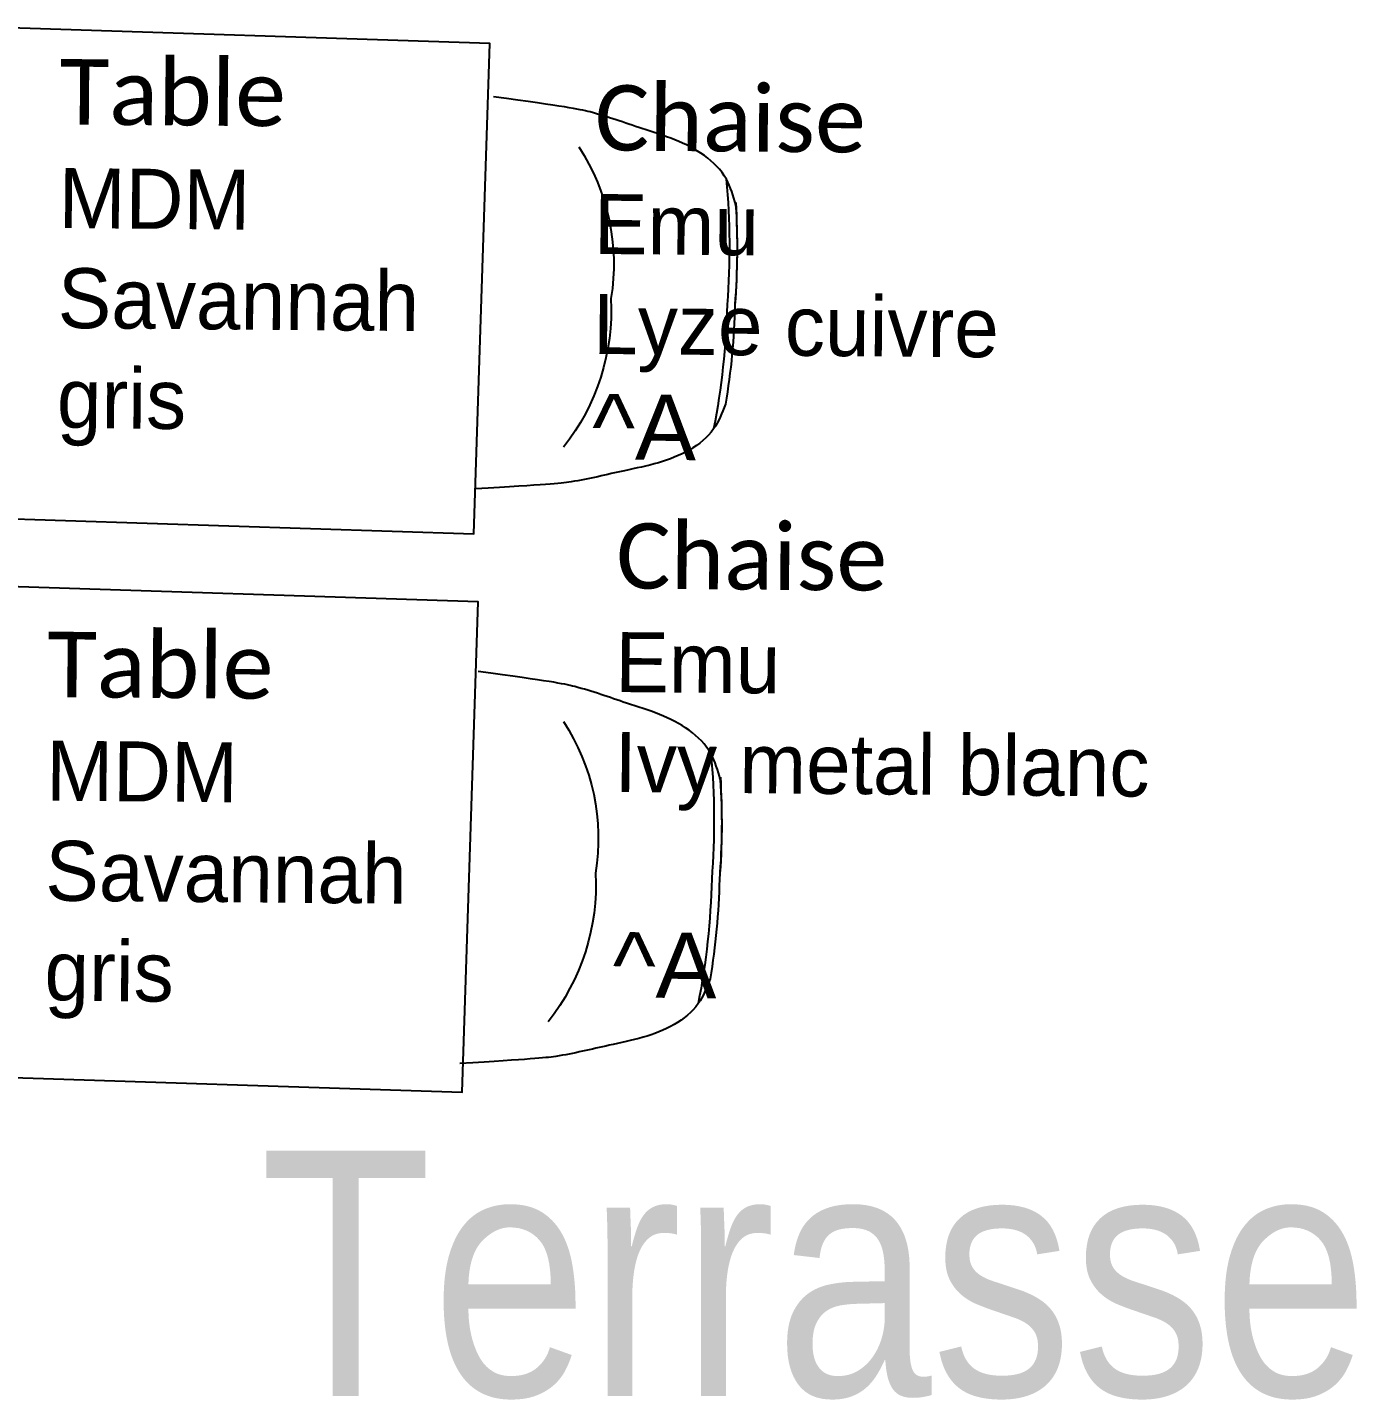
# Model space of a CAD drawing. Extents: x -27 to 25.3, y -8.5 to 57.5.
# Drawn here: x -12.206 to -10.581, y 50.131 to 51.809 of the extents above; entities that cross this region are included whole.
import ezdxf

# ---------------------------------------------------------------- set-up
doc = ezdxf.new("R2010")
doc.units = 0
doc.header["$LTSCALE"] = 0.002
doc.layers.add('04-MOBILIER', color=1, linetype='Continuous', true_color=0xff0000)
doc.layers.add('SA-ELEVATION', color=2, linetype='Continuous', true_color=0xffff00)
for name, color, linetype in [('_ANNO-CONCEPT-T', 7, 'Continuous'), ('A-mobilier', 252, 'Continuous'), ('Exit- Etiquette-incendie', 1, 'Continuous')]:
    doc.layers.add(name, color=color, linetype=linetype)
doc.styles.get("Standard").update_dxf_attribs({"font": 'ARIALN.TTF'})
doc.styles.add('verdana', font='swissc.ttf')

# ---------------------------------------------------------------- blocks, each defined once
blk = doc.blocks.new('BLOC_ATT_RENS_100')
at = {"flags": 8}
for tag, p, height in [('N°', (-0.4156, 0.9727), 0.25), ('TITRE', (-0.4156, 0.6753), 0.21), ('SURF', (-0.4156, 0.3727), 0.15), ('EFFECTIF', (-0.4156, 0.0727), 0.15), ('HSP', (-0.4156, -0.2356), 0.15), ('REV.SOL', (-0.4156, -0.5258), 0.15), ('REV.MUR', (-0.4156, -0.8258), 0.15), ('PLAF', (-0.4156, -1.1258), 0.15)]:
    blk.add_attdef(tag, p, '', height=height, dxfattribs=at)
at = {"layer": 'Exit- Etiquette-incendie', "flags": 8}
for tag, p in [('EFFECTIF.MAX', (-0.4156, -1.414)), ('SURF.PROG', (-0.4156, -1.6479))]:
    blk.add_attdef(tag, p, '', height=0.15, dxfattribs=at)
blk = doc.blocks.new('Xref-R4-2018-11')
ref = blk.add_blockref('BLOC_ATT_RENS_100', (-8.7815, 42.5881), dxfattribs=dict(zscale=1.942798073750938))
ref.add_attrib('TITRE', 'Terrasse', (-9.1971, 43.2663), dxfattribs={"height": 0.3, "rotation": 360, "style": 'verdana', "flags": 8})
blk = doc.blocks.new('A$C7F8468B1')
at = {"layer": '04-MOBILIER'}
for centre, radius, start, end in [((20.83, -69.03), 91.49, 88.4948, 98.0977), ((20.78, -61.3), 84.71, 88.3377, 96.6108), ((25.69, -61.3), 84.71, 83.3892, 91.6623), ((25.64, -68.09), 91.49, 83.6625, 91.5052), ((25.64, -69.03), 91.49, 81.9023, 91.5052), ((20.45, -18.63), 26.98, 84.0728, 125.5143), ((26.1, -17.83), 26.2, 53.8955, 96.2776)]:
    blk.add_arc(centre, radius, start, end, dxfattribs=at)
for points in [[(11.03, 22.85), (9.95, 22.49), (6.33, 21.28), (3.61, 16.17), (2.14, 10.18), (0.57, 5.15), (0.11, 1.52), (-0.87, -7.16)], [(35.45, 22.85), (36.52, 22.49), (40.14, 21.28), (42.86, 16.17), (44.33, 10.18), (45.91, 5.15), (46.37, 1.52), (47.12, -7.39)]]:
    blk.add_open_spline(points, degree=3, knots=[0, 0, 0, 0, 3.716681, 12.506628, 17.24982, 24.62784, 29.757352, 29.757352, 29.757352, 29.757352], dxfattribs=at)
blk = doc.blocks.new('A$C0E126796')
at = {"layer": 'SA-ELEVATION', "ltscale": 0.01}
blk.add_lwpolyline([(2.2547, 13.1417), (2.8544, 13.1221), (2.8739, 13.7218), (2.2742, 13.7414)], close=True, dxfattribs=at)
at = {"layer": 'SA-ELEVATION', "ltscale": 0.01, "elevation": 0}
blk.add_lwpolyline([(2.2403, 12.459), (2.84, 12.4395), (2.8595, 13.0392), (2.2599, 13.0587)], close=True, dxfattribs=at)
at = {"layer": 'SA-ELEVATION', "xscale": -0.01, "yscale": 0.01, "zscale": 0.01, "rotation": 267.0816438304248}
for p in [(2.9281, 13.1821), (2.9093, 12.4795, 0)]:
    blk.add_blockref('A$C7F8468B1', p, dxfattribs=at)
at = {"layer": '_ANNO-CONCEPT-T', "char_height": 0.08, "width": 1.472401, "attachment_point": 1, "rotation": 359.5012}
for s, insert in [('{\\fCalibri|b0|i0|c0|p34;Table\\P\\fMangal|b0|i0|c0|p2;\\H0.91667x;MDM \\PSavannah \\Pgris}', (2.3483, 13.7028)), ('{\\fCalibri|b0|i0|c0|p34;Chaise\\P\\fMangal|b0|i0|c0|p2;\\H0.91667x;Emu\\PLyze cuivre\\P\\fArial|b0|i0|c0|p34;\\H1.0909x;^A}', (3.0027, 13.6711)), ('{\\fCalibri|b0|i0|c0|p34;Chaise\\P\\fMangal|b0|i0|c0|p2;\\H0.91667x;Emu\\PIvy metal blanc\\P\\P\\fArial|b0|i0|c0|p34;\\H1.0909x;^A}', (3.0288, 13.1354)), ('{\\fCalibri|b0|i0|c0|p34;Table\\P\\fMangal|b0|i0|c0|p2;\\H0.91667x;MDM \\PSavannah \\Pgris}', (2.3331, 13.0026))]:
    blk.add_mtext(s, dxfattribs=dict(at, insert=insert))

msp = doc.modelspace()

# ---------------------------------------------------------------- block references
at = {"ltscale": 0.01}
msp.add_blockref('Xref-R4-2018-11', (-2.7244, 6.8691), dxfattribs=at)
at = {"layer": 'A-mobilier', "color": 30, "ltscale": 0.01, "true_color": 0xff7f00}
msp.add_blockref('A$C0E126796', (-14.5144, 38.0676), dxfattribs=at)

doc.saveas('drawing.dxf')
